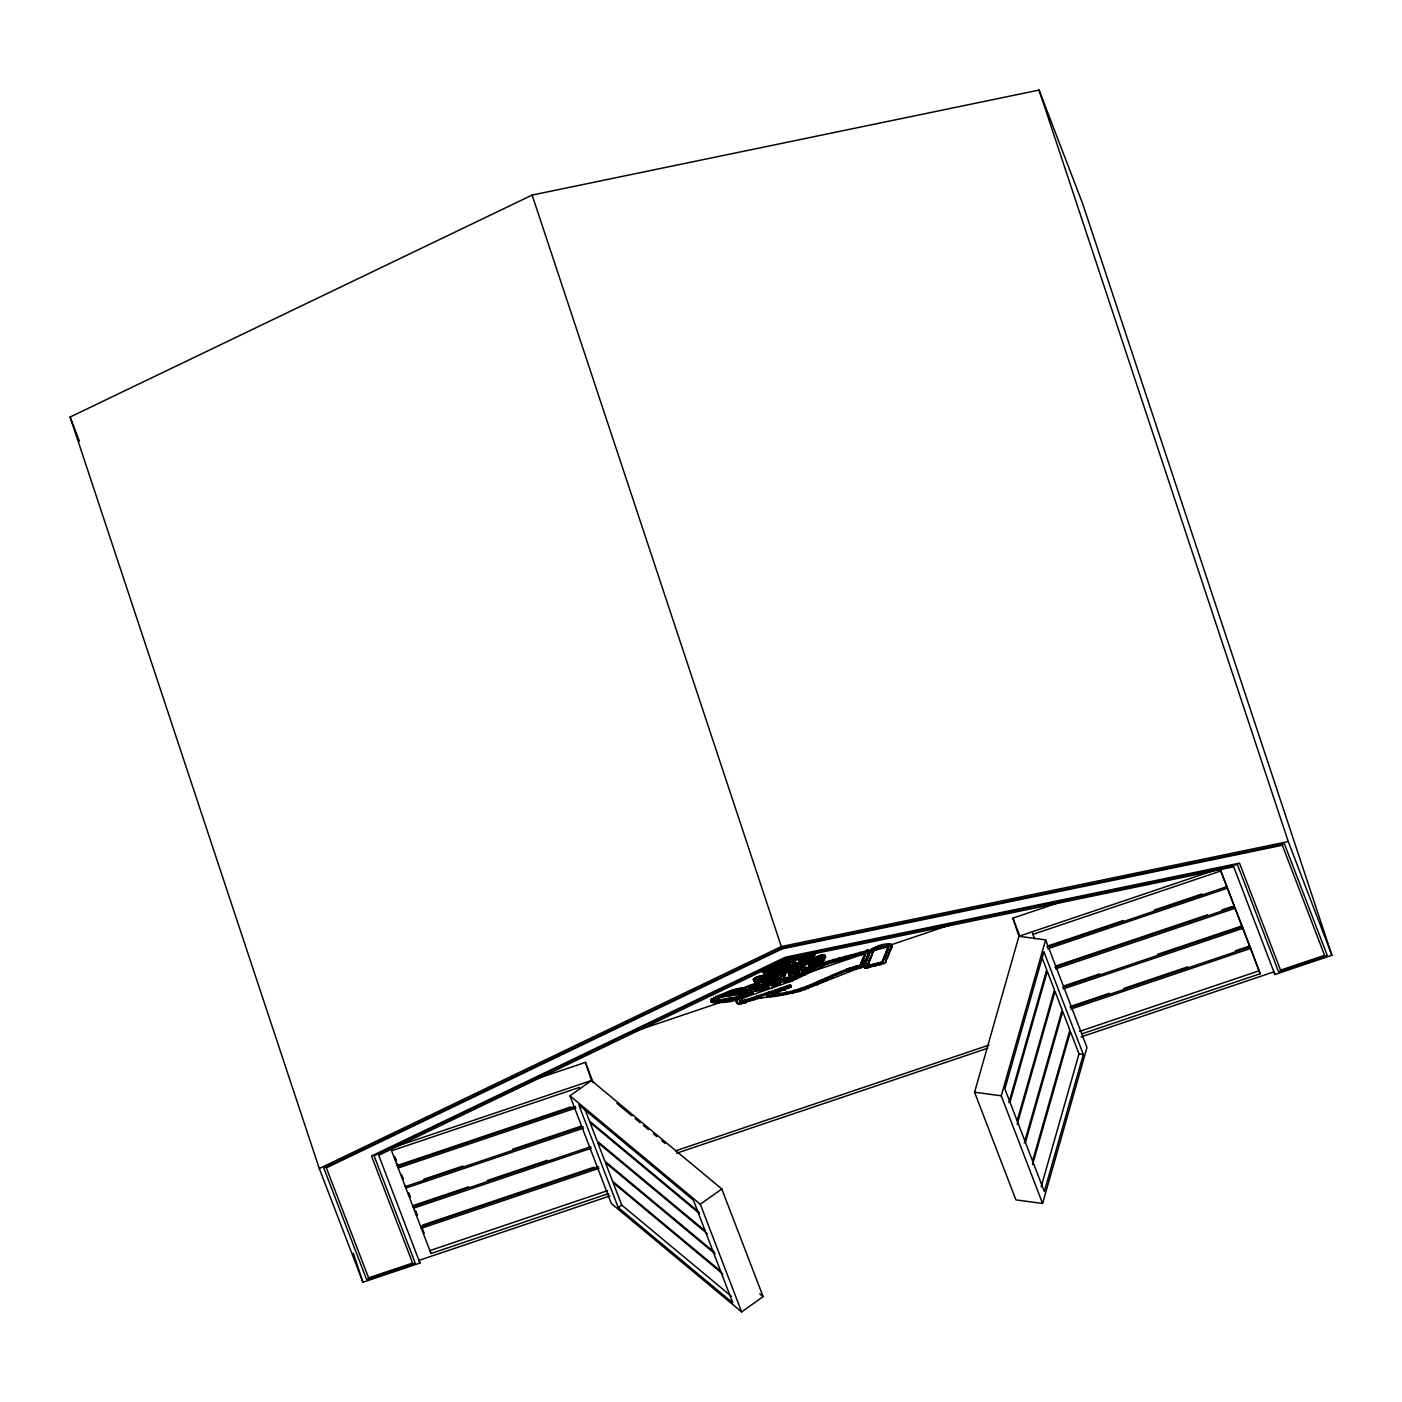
<?xml version="1.0" encoding="UTF-8"?>
<svg xmlns="http://www.w3.org/2000/svg" width="1402" height="1402" viewBox="0 0 1402 1402"><rect width="100%" height="100%" fill="white"/><g stroke="black" fill="none" stroke-linecap="round" stroke-linejoin="round"><path stroke-width="1.5" d="M822.15 956.9C819.048 959.669 807.412 960.966 808.709 965.382C811.933 960.878 820.748 961.684 822.676 957.601C815.736 959.546 808.218 962.298 802.663 967.1C803.136 972.497 816.42 967.135 812.512 961.965M863.947 966.258L864.806 963.893M882.331 963.156L881.963 962.052C882.366 963.945 891.251 947.226 887.221 947.016L886.87 945.929L888.43 945.807L881.963 962.052L867.593 965.487L867.75 963.945L868.118 965.032M789.449 976.213C786.96 972.164 798.211 967.573 789.501 970.114C778.092 978.964 787.994 981.645 796.126 976.616L795.688 974.916C791.534 970.99 790.781 978.596 790.185 973.286C790.991 981.575 785.698 968.642 792.603 968.642M812.932 953.237L812.441 954.937L810.181 955.445L809.69 954.008C805.747 954.534 784.437 964.366 797.685 964.734C816.718 951.362 786.224 968.852 805.186 957.251L804.713 955.813L798.562 959.949M808.078 964.19C810.409 963.156 809.445 968.274 808.235 963.945M815.789 952.641C814.054 962.263 787.977 974.372 789.694 958.845L789.238 957.952L790.167 961.089L786.207 962.666L780.371 963.63L778.198 962.385M795.197 973.479L795.635 975.179L790.115 977.194L785.33 977.65L783.683 976.475M790.167 961.211L789.466 963.384L792.2 966.013M801.734 964.033L799.122 967.398L801.944 970.377C810.829 971.393 824.113 965.277 825.007 956.322C819.364 957.303 794.899 964.068 801.944 970.377M799.666 973.636L794.741 969.939L790.763 973.479C795.723 972.567 804.38 978.701 796.564 969.343L797.037 970.797M864.929 955.849L864.456 954.412L860.092 965.33L858.059 965.873L858.532 967.327L860.513 966.924L866.015 953.202L826.987 964.173L792.218 980.892L744.252 997.628L739.573 1001.466L740.677 1002.693L743.498 1002.272L786.715 987.656C784.384 985.028 793.812 984.362 789.589 986.5M781.405 978.281C785.05 983.608 804.065 977.93 801.366 970.85C794.093 964.033 783.315 970.675 781.177 978.018M764.651 970.499C769.418 975.091 788.082 974.372 786.014 964.839M805.046 960.125C803.872 952.799 806.325 963.857 800.542 964.173L800.069 962.736L801.173 962.403L802.207 965.487M810.303 968.554C815.964 965.557 814.124 959.704 821.782 960.037C819.434 963.156 812.862 970.342 809.813 967.1L812.214 965.435L812.722 967.731M753.943 978.473L753.382 979.683L756.449 982.767C761.304 987.429 789.361 979.98 778.531 974.197C770.469 974.828 762.232 976.335 754.819 979.647C753.575 976.055 766.316 974.898 770.346 973.654L770.837 975.091M765.51 977.247L765.036 975.792L762.355 976.563L765.089 978.281L773.974 975.319L775.394 975.109L775.867 976.563C786.136 974.495 754.837 976.283 765.562 979.735L775.867 976.563M763.88 969.553C758.587 976.23 780.896 975.582 784.612 971.428C802.067 957.321 766.473 970.307 764.546 967.643M792.27 962.473L797.931 963.192L803.031 958.302M801.926 966.591L807.692 967.555L812.792 962.666M857.603 968.712L863.597 966.311L869.24 952.238L868.767 950.188L825.743 961.807L802.417 974.846L787.381 981.54L752.576 985.851L716.457 997.453L712.058 999.871L711.2 1002.115C717.211 1003.061 734.858 1002.623 737.172 998.732L735.945 1000.625L736.698 1003.166L739.292 1004.27L759.919 997.979L776.55 996.226L799.683 991.424L857.043 968.817L855.974 966.258C827.583 974.408 802.768 993.037 772.274 994.123L772.765 995.56C803.486 994.596 828.319 975.442 856.99 967.608M775.692 963.928C782.386 966.381 792.884 963.086 796.494 956.9M760.743 977.755C760.462 983.521 777.847 978.824 766.806 979.77C787.994 972.164 774.885 984.327 764.44 982.662C751.262 981.4 757.834 977.194 765.965 979.139M1220.231 868.364L1018.939 936.291L1045.629 939.866L1086.971 1047.539L1042.597 1203.477L1015.907 1199.902L974.565 1092.228L1018.939 936.291L1012.91 918.117L1064.801 900.61M1042.597 1203.477L1001.256 1095.803L1045.629 939.866M1008.879 1102.726L1046.716 969.781L1041.704 956.76M1010.036 1102.147L1047.276 971.271L1054.427 989.882L1017.186 1120.759M1017.169 1124.316L1054.987 991.372L1062.138 1009.983L1024.301 1142.928M1025.475 1142.332L1062.716 1011.455L1069.849 1030.067L1032.608 1160.944M1032.591 1164.519L1070.427 1031.557L1078.997 1053.901L1041.16 1186.846M1083.325 1054.479L1044.315 1191.577L1004.883 1088.863L1043.894 951.748L1083.325 1054.479L1078.997 1053.901M865.753 963.56L864.315 967.362L866.191 968.151L885.188 962.964L892.075 945.737L875.339 948.558L875.707 949.662L887.221 947.016M792.148 959.914C795.723 954.236 790.553 961.737 791.289 958.004M863.264 966.854L863.387 964.05L864.666 967.888M824.726 956.707C823.763 951.222 812.406 959.687 808.972 960.107M780.844 975.774L780.388 973.181L777.269 972.76L777.742 974.215M788.976 968.186L789.098 964.12L784.472 963.262M752.892 991.617C750.736 994.772 736.839 1001.519 732.194 998.031C727.34 997.173 716.036 1002.991 714.144 998.382M722.118 995.42L722.591 996.857C704.084 1002.132 724.186 1002.342 732.668 999.468M891.462 948.067C893.845 939.112 871.448 946.683 869.485 952.046L865.788 963.472L867.68 956.567L868.048 957.671M868.907 963.086L869.59 959.301L867.663 966.451L874.533 965.137L874.165 964.05M870.292 959.529L870.94 955.831L869.959 960.405M869.853 953.15L871.571 950.206L876.005 948.348L875.637 947.244M873.113 952.396L873.411 949.662L871.308 956.918M885.678 962.42L886.274 959.091M890.953 949.364L890.585 948.26L889.902 951.976M766.543 994.894L767.017 996.349L791.359 986.903L786.872 987.604M869.485 954.043L869.135 952.957L868.399 956.777M872.394 954.219L872.026 953.115L871.658 956.024M770.329 978.368L767.648 978.316M786.978 967.59L774.868 970.219C782.456 971.516 775.744 967.38 778.741 970.359M802.417 974.846L801.471 970.044M781.51 975.073L785.716 969.623L786.189 971.078M736.698 1003.166L737.662 1000.187C739.082 996.734 731.02 996.752 732.895 999.451M792.007 973.321C791.797 967.923 799.385 977.439 799.07 971.551M804.748 962.508L804.695 958.285L812.021 955.673L806.045 961.667L800.542 964.173M860.916 963.209L861.301 964.821M712.321 1002.745L710.604 999.731C717.842 996.927 731.564 988.024 738.416 990.127M753.838 978.561L753.961 981.312L756.449 982.767M757.185 980.699L756.712 979.244L767.945 981.225L774.044 979.385L778.04 976.405L778.531 977.86M765.229 971.13L764.756 969.693L775.989 971.674L782.088 969.833L786.101 966.854L786.575 968.291M802.505 961.912L810.724 955.393L811.215 956.847M809.813 967.1L815.316 964.594L820.485 959.774L820.959 961.211M821.484 963.104L820.994 961.667L822.904 959.616L823.377 961.053M790.658 962.666L803.469 955.463M737.925 988.673L744.094 987.832L754.031 984.029L758.938 983.503L759.411 984.94M875.707 949.662L873.761 950.766L884.119 947.191M787.784 969.343L787.363 967.836M807.727 960.23L808.796 959.424L809.445 961.562M790.325 974.46L790.675 975.985M813.265 964.12L809.918 965.47M394.312 1147.064L591.451 1080.539L721.785 1188.966L763.126 1296.64L741.64 1311.921L611.307 1203.494L569.966 1095.821L591.451 1080.539L585.423 1062.366L537.702 1078.471M618.229 1207.56L732.825 1302.896L693.394 1200.182L578.798 1104.846L618.229 1207.56L621.717 1205.072L731.336 1296.272M569.966 1095.821L700.317 1204.248L721.785 1188.966M764.721 970.324C769.365 966.854 772.064 973.391 777.987 970.727M803.749 964.155L804.818 965.207M784.139 969.991L785.856 968.975M777.795 978.543L776.077 979.542L776.568 980.997M736.663 997.505L747.967 993.37L748.44 994.807M799.929 974.39L812.196 967.941L812.669 969.378M877.547 964.506L884.154 962.368L884.522 963.454M807.131 970.71L807.692 972.112M797.493 975.442L795.46 976.405M771.486 969.658L771.012 968.221L773.133 968.729L782.018 965.768L786.434 965.224L786.978 966.784L773.606 970.166C765.65 967.555 783.841 964.716 786.925 966.661M816.823 983.556L817.769 983.1L818.242 984.537M715.248 997.611L717.158 996.752M789.869 968.099L793.304 968.274M730.828 991.915L732.422 991.267M740.484 991.056L729.986 994.228L760.182 990.618L769.015 987.674L768.541 986.219L765.878 987.148M790.045 974.618L790.307 976.142L788.923 974.723M609.958 1195.924L419.04 1260.345L419.934 1263.027L362.943 1282.252L319.288 1168.532L70.1 417.042L532.129 195.071L1039.057 90.078L1082.712 203.798L1331.9 955.288L1274.909 974.513L1233.462 866.191M319.288 1168.532L781.317 946.56L1288.245 841.568L1331.9 955.288M378.593 1155.336L786.277 959.494L1233.567 866.839M800.174 968.817C797.58 966.977 788.748 964.734 788.888 969.097M779.985 964.927L778.899 962.017L789.677 959.651M816.192 967.17L820.941 964.927L821.414 966.364M795.249 976.581L797.598 975.494M781.177 971.323L783.192 970.464L783.665 971.901M790.781 978.614L792.656 977.772M805.186 957.251L810.181 955.445M814.124 958.898L812.389 959.669L812.862 961.106M777.795 969.185L778.145 970.675M834.821 975.214L838.711 973.531M804.853 955.971L810.146 953.921M788.38 961.316L790.553 960.388L791.149 962.158M756.379 986.587L748.65 988.34L780.528 983.591L756.572 986.57M820.152 965.645L839.588 959.038L869.258 951.625M805.379 954.674L807.289 953.921M751.647 987.972C752.313 985.22 748.037 985.659 749.737 987.867M739.993 1002.237L739.52 1000.8L743.007 1000.818L786.242 986.202M799.245 959.844L799.403 961.369M750.491 992.458L752.278 991.827L752.751 993.264M788.783 979.437L773.115 981.733M743.708 1001.764L745.145 1001.256L745.619 1002.693M822.203 959.318L821.081 956.304L819.416 956.847L819.907 958.302M764.984 989.041L764.493 987.604L731.248 992.616L731.721 994.053M849.069 969.536L850.366 969.097L850.839 970.534M757.273 977.965L758.885 977.457L759.358 978.894M733.807 990.793L735.717 990.215L736.313 991.635M633.021 1031.907L726.394 1000.397M730.547 998.995L745.075 994.106M755.45 990.601L759.604 989.199M803.171 974.495L865.437 953.483M950.521 924.777L888.255 945.789L888.815 947.121M747.231 1000.555L748.878 999.994L749.369 1001.431M579.499 1087.374L391.561 1150.779L430.992 1253.511L608.608 1193.575M1032.801 934.415L1220.739 870.992L1260.17 973.724L1082.554 1033.642M570.947 1106.897L397.467 1165.43L396.906 1163.94L398.291 1167.936L575.907 1108.001M1046.961 946.28L1123.388 920.483M1154.354 910.038L1201.864 894.003M397.73 1166.446L575.328 1106.511M1047.224 947.279L1226.89 886.66L1220.459 869.906M1047.802 948.768L1227.469 888.132L1234.619 906.743L1054.935 967.38M423.772 1179.257L463.01 1166.026M512.571 1149.289L580.726 1126.297M1056.74 965.68L1207.508 914.805M1221.966 909.916L1232.288 906.446M405.441 1186.548L583.057 1126.612M583.618 1128.102L406.019 1188.02L405.178 1185.531M1055.513 968.87L1235.18 908.233L1242.33 926.845L1062.646 987.481M468.654 1186.811L412.907 1205.632L413.73 1208.121L591.329 1148.203M487.248 1180.537L547.148 1160.33M1064.468 985.764L1099.571 973.917M1157.404 954.412L1242.067 925.846L1250.041 946.946L1070.374 1007.565M413.152 1206.631L590.768 1146.713M1063.224 988.971L1242.891 928.334M422.685 1225.033L594.097 1167.183M1070.112 1006.566L1109.35 993.317M1123.808 988.445L1187.827 966.837M1235.32 950.819L1249.778 945.929L1260.17 973.724M420.88 1226.732L598.479 1166.797M599.057 1168.287L421.441 1228.222L420.618 1225.734M1070.935 1009.054L1250.619 948.435M675.641 1150.814L988.988 1045.086M676.57 1153.233L987.849 1048.188M607.627 1190.631L430.011 1250.549L430.992 1253.511M1079.505 1031.399L1259.189 970.762M1081.03 1036.954L1274.015 971.831L1274.909 974.513M785.208 963.98L784.734 962.543L787.223 961.754L787.696 963.192M833.121 960.51L826.514 962.736L826.987 964.173M791.972 977.685L793.182 977.282L793.918 978.859M785.909 962.193L786.575 964.646M786.382 963.63L785.716 961.211L786.207 962.666M777.935 972.357L780.108 971.709L780.879 974.635M769.277 983.608L768.804 982.171L772.064 981.26M720.33 997.33L719.121 996.086L718.893 997.733M801.856 989.251L804.695 988.41L805.169 989.847M782.964 959.406L784.156 960.65L783.946 959.126M810.531 967.941L809.427 968.239L809.918 969.693M738.819 997.243L739.432 998.662M852.013 955.603L855.132 954.832L855.623 956.269M780.546 963.752L771.854 965.487L772.327 966.942M873.972 966.504L873.604 965.4L880.298 963.805L879.948 962.701M864.298 966.784L869.678 966.293L870.046 967.398M722.766 996.822L729.005 995.876L728.532 994.439M856.517 966.153C860.039 969.886 854.081 962.42 856.745 968.87M779.652 994.158L776.077 994.789L776.55 996.226M743.761 989.129L745.443 990.408L769.015 987.674M745.443 990.408L741.395 990.951M789.852 976.248L789.361 974.793M770.031 985.659L769.558 984.204L775.376 983.503L775.867 984.94M772.765 995.56L767.017 996.349M749.124 986.798L753.33 986.254L753.803 987.709M753.365 993.054L730.582 995.7L730.109 994.263M729.145 994.368L730.267 995.735L729.794 994.298M736.541 998.802L735.647 998.907L736.418 1002.062M772.993 983.783L773.746 985.185M729.32 995.841L728.83 994.404M773.413 983.731L774.184 985.15M775.692 968.764L778.408 968.729M783.753 960.721L783.175 959.266M785.365 958.547L788.853 958.845L790.167 960.282M769.908 978.123L770.697 979.928M736.418 991.617L735.647 989.058M824.534 956.234L824.061 954.78L825.375 957.689M974.565 1092.228L1001.256 1095.803M783.49 960.668L782.947 959.196M768.787 968.204L770.574 970.622M790.483 958.197L791.762 959.441M616.88 1103.374L631.829 1115.817M635.159 1118.586L640.136 1122.722M643.448 1125.491L648.443 1129.626M653.42 1133.78L656.749 1136.549M661.726 1140.685L665.039 1143.454M699.037 1212.152L589.418 1120.969L584.424 1107.948M699.616 1213.641L589.997 1122.459L597.147 1141.07L705.101 1230.868M707.327 1233.742L597.708 1142.56L604.858 1161.154L714.477 1252.354M715.038 1253.844L605.419 1162.644L612.569 1181.255L720.523 1271.071M759.779 1293.871L763.126 1296.64M722.766 1273.945L613.147 1182.745L621.717 1205.072M815.035 966.556L813.826 961.211L814.79 964.506M801.821 970.57L802.452 972.795M1032.538 933.311L1034.676 938.902M1012.91 918.117L1019.902 936.326M700.317 1204.248L741.64 1311.921M585.423 1062.366L593.204 1082.607M394.821 1156.773L396.363 1160.803M401.778 1174.911L403.32 1178.942M408.736 1193.032L410.278 1197.063M415.693 1211.153L417.235 1215.183M422.65 1229.291L424.193 1233.322M395.276 1159.033L395.837 1160.523L395.014 1158.034M397.169 1163.625L398.589 1167.34M408.455 1193.014L409.875 1196.747M415.448 1211.258L416.885 1214.973M378.487 1154.687L419.934 1263.027M70.1 417.042L79.458 441.402M861.599 964.261L861.126 962.806L861.494 964.471M792.165 978.193L791.692 976.756L792.463 979.139M1039.057 90.078L1288.245 841.568M891.707 944.633L892.145 946.192M891.374 944.335L891.97 946.788M890.796 944.159L891.164 945.263M891.357 946.332L891.725 947.437M889.972 944.142L890.34 945.246M890.848 947.612L891.199 948.716M888.886 944.265L889.254 945.369M890.323 948.909L890.691 950.013M890.06 949.557L890.428 950.661M887.554 944.527L888.693 947.577M887.746 945.754L888.447 948.19M887.834 947.717L888.202 948.821M887.571 948.365L887.939 949.469M889.254 953.623L888.886 952.519L888.588 955.253M885.836 944.913L886.204 946.017M887.326 949.014L887.676 950.118M887.063 949.662L887.413 950.766M886.8 950.311L887.168 951.415M884.136 945.316L884.487 946.403M886.274 951.625L886.642 952.712M887.939 956.9L887.571 955.796L887.291 958.547M883.575 946.665L883.943 947.77M885.626 953.255L885.976 954.359M882.419 945.702L882.787 946.806M884.96 954.902L885.328 956.006M881.876 947.069L882.244 948.155M880.719 946.087L881.069 947.191M884.312 956.55L884.68 957.654M885.626 960.738L885.994 961.825M880.158 947.454L880.526 948.558M883.663 958.197L884.031 959.301M879.001 946.473L879.369 947.577M883.015 959.844L883.383 960.931M883.313 962.823L883.681 963.928M882.384 961.439L882.752 962.526M877.302 946.876L877.652 947.962M882.156 961.825L882.524 962.929M876.758 948.225L877.126 949.329M881.613 962.245L881.963 963.349M881.122 962.403L881.49 963.507M881.087 963.647L881.455 964.751M874.217 947.647L874.883 949.89M879.51 964.033L879.878 965.137M874.129 948.926L874.357 950.1M873.008 948.085L873.376 949.189M878.055 963.139L878.406 964.243M873.113 950.398L873.481 951.485M872.009 948.576L872.377 949.68M871.203 949.101L871.571 950.206M872.394 952.203L872.763 953.307M876.11 963.595L876.478 964.699M870.589 949.697L870.957 950.784M875.567 964.962L875.935 966.048M871.658 954.026L872.026 955.112M870.169 950.311L870.537 951.415M869.853 951.134L870.204 952.238M868.854 950.503L869.24 952.238M868.276 949.995L868.749 951.432M870.607 956.69L870.975 957.794M868.767 953.851L869.135 954.955M870.256 957.566L870.624 958.67M867.417 950.03L867.891 951.485M872.202 964.488L872.57 965.575M868.399 954.762L868.767 955.866M866.506 950.241L866.979 951.695M867.68 953.483L868.153 954.92M869.258 960.16L869.626 961.264M865.735 950.486L866.208 951.923M870.256 964.927L870.624 966.031M868.925 961.036L869.293 962.14M867.33 957.443L867.698 958.547M868.679 961.684L869.03 962.788M866.594 956.182L867.067 957.636M866.997 958.32L867.365 959.424M868.381 962.385L868.749 963.472M866.664 959.178L867.032 960.282M867.908 963.542L868.276 964.646M868.364 965.347L868.732 966.451M866.331 960.055L866.681 961.159M865.525 958.88L865.998 960.317M867.558 964.418L867.785 965.698M865.998 960.931L866.348 962.017M867.365 964.716L868.031 966.591M867.26 965.154L867.663 966.451M867.715 966.732L868.083 967.836M865.577 961.404L865.104 959.967L865.174 964.997M865.647 961.79L866.015 962.894M863.404 957.058L863.877 958.495M864.683 961.001L865.647 963.822M866.541 966.977L866.909 968.081M864.964 963.507L865.332 964.611M865.84 967.047L866.191 968.151M864.105 962.385L864.596 963.822M864.648 964.296L865.016 965.382M860.425 952.151L860.916 953.605M864.491 964.681L864.859 965.785M865.209 967.029L865.577 968.134M862.37 959.669L862.843 961.106M863.807 963.297L864.28 964.734M864.333 965.067L864.596 966.293M860.18 953.395L860.653 954.85M863.667 963.647L864.14 965.084M864.123 965.4L864.421 966.679M864.683 966.942L865.052 968.046M861.95 960.703L862.44 962.158M863.124 964.874L863.597 966.311M861.547 961.754L862.02 963.192M860.81 963.384L861.178 965.259M860.67 963.998L861.091 965.627M860.53 964.366L860.775 966.031M861.091 966.399L861.564 967.836M860.18 964.804L860.653 966.486M860.127 965.172L860.513 966.924M859.759 965.557L860.25 966.994M855.5 953.553L855.974 955.007M859.426 965.627L860.372 968.169M859.093 965.698L859.566 967.135M858.585 965.785L859.075 967.222M857.2 966.031L857.691 967.468M856.937 966.083L857.428 967.52M856.254 966.206L856.727 967.643M855.781 967.503L856.254 968.957M855.658 967.538L856.131 968.975M850.944 954.692L851.435 956.146M855.273 967.608L855.903 969.01M854.274 966.679L854.747 968.116M853.871 967.958L854.361 969.413M852.153 967.31L852.644 968.764M850.103 967.993L850.576 969.448M845.161 956.059L845.634 957.496M849.594 969.36L850.068 970.797M849.209 968.309L849.682 969.746M848.701 968.484L849.559 970.973M848.21 968.642L848.683 970.096M847.807 968.782L848.28 970.219M847.456 968.905L847.93 970.342M847.088 969.01L847.562 970.464M846.913 969.08L847.386 970.517M847.527 971.639L846.493 969.22L846.79 970.71M839.115 957.601L839.588 959.038M840.604 971.498L841.077 972.935M832.876 959.406L833.594 961.947M832.508 974.933L833.349 977.492M824.937 955.165L825.55 957.023M824.516 954.867L825.463 957.478M823.763 954.78L824.236 956.217M823.254 954.797L823.728 956.252M824.271 957.654L824.744 959.091M825.743 961.807L826.216 963.262M822.711 954.885L823.184 956.322M823.657 958.617L824.131 960.072M822.133 955.007L822.606 956.444M822.203 956.164L822.746 957.899M821.537 955.148L822.623 958.337M821.677 956.146L822.553 958.547M820.924 955.323L821.905 957.654M820.328 955.516L821.397 959.459M822.01 960.633L822.501 962.07M820.1 956.62L820.573 958.057M819.469 955.813L819.942 957.251M820.24 958.179L820.713 959.616M818.488 956.129L818.961 957.584M819.451 958.372L819.925 959.809M819.697 960.703L820.17 962.14M818.856 959.161L819.329 960.598M825.655 979.332L826.128 980.769M818.575 958.617L819.048 960.072M819.837 962.718L820.328 964.155M825.024 978.333L825.498 979.77M818.786 961.649L819.276 963.086M817.629 958.915L818.102 960.37M816.56 956.847L817.033 958.285M817.261 959.669L817.734 961.124M818.558 963.787L819.031 965.224M816.665 959.266L817.138 960.703M817.752 962.613L818.242 964.05M815.894 958.179L816.367 959.616M813.896 954.254L814.369 955.691M815.613 959.687L816.087 961.124M814.65 957.601L815.123 959.038M816.595 963.595L817.068 965.032M815.421 960.423L815.894 961.86M822.255 980.927L822.746 982.364M813.633 956.69L813.142 955.253L812.739 957.706M814.474 960.177L814.948 961.614M821.081 980.173L821.554 981.61M814.124 961.474L814.913 964.085M815.316 964.594L815.789 966.031M812.757 958.39L813.23 959.827M813.265 960.756L813.738 962.21M819.995 982.013L820.468 983.45M810.479 953.798L810.952 955.253M815.018 967.801L815.508 969.238M811.25 957.286L811.723 958.74M813.633 964.103L814.509 966.872M818.768 981.295L819.241 982.732M812.003 961.439L812.494 962.876M812.722 963.314L813.949 967.17M809.953 956.322L810.426 957.776M810.864 959.231L811.337 960.668M814.071 968.326L814.562 969.763M809.094 954.78L809.567 956.234M812.231 964.155L812.704 965.61M812.88 966.013L813.353 967.45M808.814 954.254L809.287 955.691M810.093 958.337L810.566 959.792M810.636 960.475L811.11 961.912M813.195 967.362L813.686 968.817M811.25 962.736L811.723 964.173M813.125 968.87L813.598 970.307M809.042 957.268L809.515 958.723M810.724 962.21L811.197 963.647M807.867 954.552L808.358 955.989M811.145 965.242L812.091 967.976M807.499 955.305L807.99 956.742M811.145 966.241L812.003 969.062M816.49 982.399L817.313 984.993M810.934 966.767L811.408 968.221M806.904 954.902L807.394 956.339M808.008 958.232L808.481 959.687M809.41 963.086L809.883 964.523M811.215 968.484L811.688 969.939M806.132 953.816L806.606 955.253M809.304 964.085L809.637 965.61M810.198 967.012L811.004 969.378M815.368 982.942L815.859 984.379M805.852 955.305L806.325 956.76M808.849 964.261L809.48 965.663M806.851 959.213L807.324 960.668M808.533 964.313L809.164 965.733M809.34 966.574L809.813 968.011M814.895 983.17L815.368 984.625M809.953 969.203L810.952 971.796M814.404 983.415L814.895 984.852M807.131 962.228L807.605 963.665M804.362 957.11L805.169 959.722M805.554 960.212L806.045 961.667M808.674 969.904L809.147 971.358M807.692 967.555L808.165 969.01M803.504 956.392L803.994 957.829M804.31 959.178L805.274 962.175M805.379 963.156L805.852 964.611M806.956 967.66L807.447 969.097M802.627 955.305L803.101 956.742M807.885 971.674L808.358 973.128M805.011 963.367L805.484 964.804M802.75 957.601L803.521 959.739M806.185 967.731L806.658 969.168M807.219 970.657L807.85 973.356M802.259 957.058L802.733 958.512M802.96 958.933L804.187 962.806M806.203 968.887L806.676 970.324M806.833 970.867L807.64 973.461M811.565 984.712L812.038 986.167M805.431 967.766L805.922 969.203M806.465 971.043L806.939 972.48M802.47 959.792L802.943 961.229M803.118 961.649L803.591 963.086M805.169 968.992L805.659 970.447M806.08 971.218L806.395 972.743M801.488 958.355L801.979 959.809M802.47 961.071L802.978 963.367M804.73 967.766L805.204 969.203M805.87 971.323L806.343 972.76M800.963 957.829L801.453 959.283M804.24 967.731L804.713 969.168M801.401 960.861L802.33 963.612M802.803 964.927L803.293 966.381M803.749 967.678L804.66 970.517M805.046 971.709L805.764 974.443M799.21 955.743L799.701 957.18M801.401 961.86L802.242 964.699M802.452 965.295L802.925 966.732M803.241 967.573L803.714 969.01M802.803 967.433L803.293 968.887M799.648 958.705L800.139 960.16M802.014 965.978L802.943 968.712M803.223 969.08L803.697 970.517M804.205 972.147L805.204 974.758M799.806 959.581L800.156 961.089M801.926 966.293L802.68 968.519M800.437 962.631L801.488 966.013M804.152 973.619L804.625 975.073M802.242 969.027L802.803 970.482M803.416 972.585L803.889 974.039M799.578 962.193L800.051 963.647M798.474 959.581L799.122 961.404M800.419 965.084L800.892 966.521M802.89 972.883L803.364 974.32M807.622 987.429L808.113 988.866M797.808 958.109L797.335 956.672L795.442 957.654L795.915 959.091M798.351 959.722L798.877 961.351M799.683 963.875L800.156 965.312M797.37 957.846L797.861 959.301M799.929 965.592L800.402 967.029M800.787 968.8L802.89 974.583M806.781 986.535L807.254 987.972M801.699 972.147L802.172 973.584M799.543 966.066L800.034 967.52M800.227 968.607L800.647 970.254M795.915 956.217L796.406 957.654M799.28 966.539L799.771 967.976M799.788 968.361L800.262 969.798M795.74 956.62L796.213 958.057M797.931 963.192L798.404 964.629M799.14 966.977L799.929 969.518M801.015 973.006L801.506 974.443M795.442 957.04L795.915 958.477M799.333 968.291L799.806 969.746M801.436 974.968L801.909 976.423M797.212 963.297L797.685 964.734M800.542 973.444L801.015 974.898M798.351 967.836L798.842 969.273M795.249 959.003L795.74 960.44M796.424 963.367L796.914 964.804M799.964 973.917L800.419 975.827M794.583 959.389L795.074 960.843M797.265 967.433L797.738 968.887M798.632 970.92L799.578 973.899M795.688 963.402L796.161 964.839M798.053 970.342L798.544 971.779M798.947 972.743L799.42 974.197M793.234 956.392L793.62 958.372M798.737 973.041L799.21 974.478M792.989 957.216L793.462 958.653M794.005 959.792L794.478 961.229M794.969 963.384L795.898 966.066M797.37 969.816L797.843 971.253M798.439 973.356L798.912 974.793M792.761 957.513L793.252 958.95M796.038 967.1L796.511 968.554M798.088 973.671L798.562 975.109M799.017 976.125L799.49 977.562M794.478 963.367L794.952 964.804M792.481 957.811L792.954 959.266M797.633 974.022L798.106 975.459M792.13 958.127L792.603 959.581M793.059 960.563L793.532 962M794.005 963.297L794.899 966.136M795.635 968.94L796.126 970.377M796.949 973.006L797.843 975.634M792.708 960.931L793.182 962.368M793.479 963.209L793.97 964.646M794.689 966.837L795.162 968.274M796.511 972.602L797.002 974.039M793.059 963.069L793.532 964.506M792.708 962.911L793.182 964.348M793.462 964.716L793.953 966.153M793.935 966.749L794.426 968.186M795.968 972.287L796.459 973.724M801.173 988.27L801.646 989.724M792.165 961.93L792.919 964.155M793.62 966.679L794.11 968.134M795.355 972.059L795.828 973.514M792.498 964.664L793.059 966.118M793.217 966.644L793.69 968.099M795.653 974.372L796.143 975.827M796.616 977.229L797.09 978.684M792.761 966.626L793.234 968.063M794.689 971.919L796.126 976.616M793.269 969.045L793.742 970.482M792.288 966.626L792.761 968.063M794.005 971.831L794.496 973.286M791.043 964.418L791.517 965.873M791.762 966.661L792.253 968.099M794.934 975.512L795.425 976.966M795.565 977.72L796.038 979.157M792.183 968.063L792.656 969.518M793.287 971.814L793.76 973.251M799.21 989.987L799.683 991.424M788.976 959.984L790.272 963.139M790.483 964.226L790.956 965.68M791.219 966.714L792.533 970.412M789.536 962.175L790.009 963.612M790.027 963.998L790.5 965.435M791.429 967.976L791.92 969.413M792.551 971.814L793.024 973.251M794.128 975.862L794.601 977.317M789.396 962.613L790.167 965.154M790.658 966.837L791.972 970.762M788.152 960.335L788.643 961.772M790.798 967.941L791.289 969.378M792.042 971.849L792.533 973.286M789.098 964.12L789.852 966.276M791.043 969.378L789.887 967.029L790.728 969.413M791.429 970.394L791.902 971.831M793.252 976.213L793.742 977.65M788.818 963.84L789.817 966.714M790.903 969.746L791.376 971.183M788.45 963.63L788.923 965.067M789.168 965.715L790.342 969.553M791.201 971.919L791.692 973.356M787.293 960.668L787.766 962.122M787.977 963.454L788.467 964.891M788.888 966.206L789.361 967.66M790.342 970.184L790.816 971.621M792.358 976.528L793.146 979.209M788.94 967.398L789.414 968.835M787.433 963.314L787.906 964.769M789.834 970.64L790.325 972.077M786.382 961.001L786.872 962.438M532.129 195.071L781.317 946.56M786.802 963.244L787.276 964.681M788.713 968.922L789.186 970.377M789.379 971.148L789.852 972.585M788.818 970.692L788.345 969.255L787.924 971.533M790.956 976.966L791.447 978.403M791.744 979.455L792.218 980.892M788.976 971.691L789.449 973.128M784.226 959.003L785.085 960.037M784.997 961.439L785.47 962.876M788.66 972.269L789.151 973.707M790.115 977.194L790.588 978.631M785.313 963.209L786.172 966.153M786.347 966.469L786.82 967.923M788.485 972.865L788.958 974.32M794.215 990.075L794.689 991.512M783.543 959.248L784.156 960.65M785.33 964.611L785.821 966.066M786.715 968.764L787.188 970.202M788.45 973.496L789.081 975.582M784.156 961.649L784.629 963.104M789.308 977.387L789.782 978.824M784.209 963.279L784.945 964.699M784.945 965.417L785.418 966.854M785.768 967.257L786.242 968.712M786.242 969.168L786.732 970.622M786.329 970.429L784.787 966.153M787.135 972.375L786.645 970.92L786.417 973.198M783.35 961.842L783.823 963.297M788.52 977.527L789.011 978.964M789.256 980.454L789.729 981.908M793.094 991.512L793.567 992.949M784.98 967.993L785.47 969.448M788.467 978.614L789.256 980.874M790.781 985.291L791.271 987.131M782.561 962L783.052 963.437M785.015 969.501L785.506 970.938M787.784 977.632L788.274 979.087M790.5 985.203L791.008 987.394M783.438 965.557L783.911 966.994M784.559 968.344L785.032 969.781M790.08 985.203L790.553 986.64M782.929 964.576L783.42 966.013M784.752 970.552L785.243 971.989M781.825 962.105L782.298 963.542M783.998 968.729L784.489 970.184M787.1 977.702L787.889 980.243M789.238 985.343L789.729 986.78M781.142 962.175L781.615 963.612M783.403 969.115L783.893 970.552M785.278 974.881L784.787 973.444L784.822 975.722M786.452 977.737L786.925 979.174M782.018 965.768L782.772 967.818M783.911 971.446L784.384 972.9M786.417 978.947L787.381 981.54M780.493 962.193L780.967 963.647M785.856 977.72L786.347 979.157M786.417 980.173L786.89 981.61M781.019 964.804L781.492 966.241M782.772 969.483L783.245 970.92M785.33 977.65L785.803 979.104M786.172 980.138L786.662 981.593M788.047 985.641L788.52 987.078M779.898 962.175L781.019 965.189M785.47 979.017L786.364 981.61M788.169 987.183L788.643 988.638M782.088 969.833L782.561 971.271M783.175 972.357L783.648 973.794M784.857 977.562L785.33 978.999M779.354 962.122L779.845 963.56M780.686 966.031L781.159 967.468M782.211 970.903L782.684 972.357M784.472 977.422L784.945 978.859M783.736 975.967L784.629 978.684M784.594 979.052L785.067 980.489M786.978 985.957L787.451 987.411M781.387 970.149L781.86 971.604M782.526 973.268L782.999 974.705M780.038 966.802L780.528 968.239M778.636 963.507L779.933 967.766M781.965 974.162L782.439 975.617M783.788 979.017L784.699 981.803M778.408 964.085L778.881 965.54M780.651 970.464L781.124 971.901M777.83 963.472L778.303 964.927M783.052 978.929L783.543 980.366M779.88 970.745L780.353 972.182M780.774 973.409L782.001 976.511M778.32 966.644L778.793 968.081M781.124 975.284L781.597 976.721M782.421 978.771L782.912 980.226M777.094 963.384L777.567 964.839M781.895 978.578L782.386 980.016M786.487 991.74L786.96 993.177M776.463 963.244L776.936 964.681M779.091 970.99L779.565 972.445M779.933 973.006L780.406 974.46M784.489 988.603L785.383 989.9M778.653 970.429L777.304 966.977M779.389 972.883L779.862 974.32M780.896 977.282L781.65 979.472M784.647 988.55L785.12 989.987M778.057 969.062L778.408 970.57M779.021 972.059L779.494 973.496M776.235 964.506L776.726 965.943M778.303 971.218L779.232 974.232M776.34 967.31L776.813 968.764M777.216 969.343L777.689 970.78M783.56 988.918L784.033 990.355M785.015 993.229L785.488 994.666M776.428 967.906L776.901 969.36M777.514 971.411L778.531 974.197M779.319 977.404L779.792 978.841M779.267 977.457L779.74 978.894M778.303 976.037L778.776 977.474M779.88 980.874L780.353 982.311M775.446 967.66L775.937 969.097M776.743 971.568L777.234 973.006M774.062 964.962L774.535 966.416M774.885 967.906L775.376 969.343M775.989 971.674L776.463 973.111M777.707 976.826L778.18 978.263M780.003 983.538L780.493 984.975M781.37 987.849L781.86 989.286M776.883 974.968L777.356 976.405M774.342 968.151L774.815 969.588M777.286 977.247L777.76 978.684M774.009 968.291L774.482 969.746M775.253 971.744L775.727 973.198M776.936 977.562L777.427 978.999M773.08 966.241L773.553 967.678M773.466 968.572L773.939 970.009M774.535 971.796L775.008 973.233M776.515 977.895L777.444 980.489M773.133 968.729L773.606 970.166M773.851 971.796L774.325 973.233M775.954 978.298L776.428 979.735M773.518 971.779L773.992 973.216M776.69 981.26L777.164 982.697M776.498 981.277L777.023 982.714M777.111 983.1L777.584 984.537M779.459 990.303L779.933 991.74M771.941 968.572L772.414 970.009M774.237 975.932L774.728 977.387M775.359 978.666L775.832 980.121M776.673 983.223L777.146 984.66M773.974 975.319L774.447 976.773M774.71 979.034L775.621 981.47M776.322 983.31L776.796 984.765M772.011 971.656L772.502 973.111M776.025 983.38L776.953 986.202M770.364 967.362L771.012 969.238M775.709 983.45L776.2 984.887M769.628 966.083L770.101 967.52M770.767 969.36L771.24 970.797M772.642 975.582L773.115 977.036M774.044 979.385L774.517 980.839M774.64 981.908L774.167 980.471L773.606 982.329M775.043 983.538L775.516 984.993M770.627 971.516L771.118 972.953M773.326 979.718L773.816 981.155M774.57 982.802L775.166 985.028M777.935 993.247L778.425 994.701M769.575 968.957L770.066 970.412M771.994 976.353L772.467 977.807M774.325 983.626L774.798 985.08M768.752 967.362L769.698 970.166M771.012 974.635L771.486 976.072M768.699 967.678L769.435 969.921M770.364 973.006L770.855 974.443M771.398 975.88L771.871 977.334M772.59 980.016L773.08 981.47M773.957 983.678L774.447 985.115M776.463 991.302L776.936 992.756M769.365 971.323L769.856 972.76M767.385 966.732L767.858 968.169M771.836 980.296L772.309 981.751M772.835 983.801L773.466 985.22M770.259 976.195L770.75 977.65M772.695 983.818L773.168 985.256M773.291 985.851L773.781 987.306M766.929 967.888L767.42 969.343M768.226 971.078L768.699 972.515M772.064 983.135L772.537 984.59M769.05 974.968L769.523 976.405M771.047 980.559L771.906 983.398M766.421 968.063L766.894 969.501M769.26 976.528L770.364 980.121M770.977 981.61L771.45 983.047M771.783 983.924L772.274 985.378M767.192 970.797L767.665 972.234M768.191 974.057L768.664 975.494M769.751 978.736L770.224 980.191M769.453 978.841L770.084 980.243M770.259 980.787L770.732 982.224M771.924 986.342L772.397 987.779M766.263 970.464L766.736 971.919M769.172 978.894L769.786 980.313M765.159 967.433L765.632 968.87M768.278 976.879L768.857 978.911M769.47 980.962L770.364 983.363M765.457 970.114L765.93 971.551M767.402 977.212L768.121 979.77M768.699 981.12L769.172 982.557M769.575 983.468L770.066 984.905M772.204 992.739L772.677 994.193M765.054 972.094L765.527 973.549M766 974.53L766.491 975.967M766.841 977.457L768.016 980.489M767.945 981.225L768.419 982.679M766.298 977.702L766.771 979.139M764.02 971.761L764.493 973.198M765.965 977.86L766.438 979.297M767.192 981.312L767.683 982.749M765.422 978.123L766.438 980.576M766.491 981.347L766.964 982.784M763.599 972.813L762.32 970.938L762.811 972.375M763.81 975.056L764.283 976.493M765.089 978.281L765.562 979.735M767.56 986.132L768.051 987.586M765.807 981.347L766.281 982.784M761.689 970.482L762.478 972.129M764.651 979.139L765.124 980.576M765.474 981.33L765.948 982.784M767.209 986.693L767.7 988.13M768.944 992.038L769.418 993.492M770.101 995.7L770.574 997.137M761.531 970.307L762.022 971.744M763.88 978.123L764.37 979.577M763.003 976.3L763.477 977.737M763.582 979.052L764.055 980.489M762.39 976.458L763.442 979.227M763.967 981.225L764.44 982.662M762.355 976.563L762.951 978.789M765.054 984.782L765.527 986.219M761.584 975.634L762.057 977.089M762.706 978.911L763.196 980.366M767.91 994.193L768.384 995.63M762.04 978.736L762.513 980.173M761.531 978.526L762.005 979.963M762.583 981.067L763.056 982.504M761.163 978.298L761.654 979.735M760.655 977.247L761.391 979.472M763.284 986.5L762.811 985.063L758.342 985.624L758.815 987.061M761.321 980.874L761.794 982.311M762.355 984.379L762.846 985.816M763.494 987.919L763.967 989.374M759.341 976.283L759.814 977.72M762.863 988.13L763.354 989.584M760.164 980.629L760.655 982.083M758.202 976.633L758.692 978.088M762.232 988.34L762.706 989.794M758.359 977.615L758.832 979.052M759.13 980.348L759.621 981.803M757.693 976.791L758.184 978.228M760.567 985.343L761.041 986.78M761.601 988.55L762.075 990.005M757.763 977.807L758.237 979.244M760.059 984.66L760.55 986.097M757.098 976.984L757.588 978.421M758.219 980.033L758.692 981.47M761.093 988.725L761.566 990.18M760.83 988.813L761.304 990.268M756.502 977.194L756.975 978.649M757.413 979.665L757.886 981.102M758.149 981.961L758.622 983.398M760.567 988.901L761.058 990.355M760.322 988.988L760.795 990.443M759.902 989.129L760.55 990.513M755.906 977.422L756.94 980.524M759.709 989.164L760.182 990.618M756.992 981.663L757.483 983.1M757.851 984.923L758.324 986.36M759.463 989.199L759.937 990.653M755.345 977.667L755.818 979.104M759.165 989.251L759.639 990.688M761.251 996.804L761.724 998.242M754.819 977.93L755.292 979.367M754.346 978.193L754.819 979.647M755.065 980.927L755.538 982.381M755.993 983.766L756.484 985.22M760.34 996.91L760.813 998.347M753.645 978.736L754.136 980.173M754.276 980.489L754.749 981.943M759.604 996.804L760.094 998.242M753.452 978.999L754.434 981.698M756.414 987.534L756.887 988.971M753.347 979.244L754.118 981.47M754.031 984.029L754.521 985.466M754.504 986.114L754.977 987.551M754.101 986.167L754.591 987.604M755.135 989.724L755.608 991.161M757.29 997.155L757.763 998.592M756.554 996.226L757.027 997.663M752.103 984.414L752.576 985.851M752.296 986.395L752.769 987.832M751.822 985.659L752.313 987.096M751.297 985.781L751.77 987.236M750.123 984.958L750.596 986.395M750.438 986.027L750.929 987.464M750.035 986.149L750.508 987.586M749.649 986.289L750.526 988.112M751.069 990.198L752.155 993.475M753.908 998.294L754.381 999.731M751.086 992.248L751.56 993.685M748.212 985.624L748.703 987.061M748.913 993.019L749.387 994.474M746.477 986.412L746.951 987.849M745.671 986.85L746.162 988.287M747.038 990.688L747.511 992.143M746.074 988.831L746.635 990.268M745.128 987.201L745.619 988.655M745.531 988.883L746.004 990.338M747.038 993.703L747.511 995.14M748.738 998.855L749.229 1000.292M744.707 987.621L745.181 989.076M744.094 987.832L744.567 989.269M744.374 989.041L744.848 990.495M747.301 999.346L747.774 1000.783M743.358 987.937L744.252 990.583M742.657 988.024L743.13 989.462M742.306 988.059L742.797 989.497M742.114 988.077L742.587 989.514M743.025 991.179L743.498 992.616M744.111 994.684L744.602 996.139M741.921 988.095L742.394 989.549M745.619 999.906L746.109 1001.343M745.759 1001.046L746.232 1002.483M741.045 988.182L741.535 989.619M742.622 992.774L743.095 994.228M743.779 996.191L744.252 997.628M745.058 1000.099L745.899 1002.605M743.042 995.105L743.533 996.559M744.672 1000.239L745.321 1002.816M744.322 1000.362L744.795 1001.799M741.027 991.424L741.5 992.861M743.919 1000.502L744.848 1002.991M739.783 988.34L740.274 989.777M741.991 995.578L742.464 997.032M743.463 1000.678L744.182 1003.219M742.394 998.557L739.87 996.699M740.466 993.037L740.957 994.474M743.007 1000.818L743.498 1002.272M738.416 988.568L738.889 990.022M739.415 991.617L739.888 993.054M740.939 996.103L741.413 997.558M742.166 1001.063L742.639 1002.518M737.557 988.69L738.048 990.127M737.785 989.9L738.258 991.354M737.066 988.761L737.54 990.198M737.101 990.057L737.732 991.459M737.82 991.81L738.836 994.719M740.939 1001.326L741.43 1002.763M736.436 988.866L737.505 991.512M739.257 997.05L739.573 998.592M740.992 1002.535L741.483 1003.972M736.471 990.145L737.172 991.564M740.203 1001.256L740.677 1002.693M736.19 990.18L736.804 991.617M738.644 997.278L739.117 998.715M739.38 999.153L739.87 1000.607M738.328 997.313L738.801 998.75M736.208 992.003L736.681 993.44M735.454 990.285L735.945 991.722M737.767 997.365L738.241 998.802M734.438 989.391L735.77 993.562M737.224 997.435L737.697 998.872M738.819 1002.833L739.292 1004.27M734.385 990.583L735.209 993.632M733.316 989.777L734.63 993.703M736.12 997.576L737.101 1000.783M735.577 997.646L736.05 999.083M737.294 1002.57L737.785 1004.007M733.596 992.318L734.07 993.773M732.703 989.987L733.176 991.424M732.352 990.11L732.825 991.547M732.895 992.406L733.369 993.86M734.911 997.716L735.402 999.17M732.019 990.215L732.913 992.704M732.072 991.372L732.545 992.826M734.28 997.803L734.753 999.24M732.072 992.511L732.545 993.948M731.441 991.617L731.914 993.054M733.649 997.873L734.122 999.311M730.845 990.636L731.318 992.073M731.949 994.036L732.44 995.473M733.036 997.944L733.509 999.381M729.233 991.372L729.706 992.809M731.161 998.154L731.634 999.591M729.461 994.333L729.951 995.771M727.761 992.248L728.234 993.685M726.99 992.809L727.463 994.246M727.515 994.561L728.006 995.998M728.917 998.434L729.408 999.871M726.674 993.054L727.147 994.509M728.847 999.714L729.32 1001.168M726.411 993.335L726.884 994.772M725.798 993.51L726.271 994.964M724.887 993.668L725.36 995.105M726.587 998.732L727.06 1000.169M723.958 993.843L724.431 995.28M723.432 993.948L723.905 995.385M723.064 994.018L723.73 995.42M724.887 1000.239L725.36 1001.676M724.133 999.065L724.606 1000.502M722.012 994.228L722.486 995.665M721.347 995.56L721.82 997.015M720.155 994.631L721.066 997.155M721.522 999.433L721.995 1000.888M719.121 996.086L719.594 997.523M718.157 995.192L718.648 996.647M719.121 999.784L719.612 1001.221M718.21 999.906L718.683 1001.361M715.984 995.998L716.457 997.453M717.351 1000.012L717.824 1001.466M716.107 997.208L716.58 998.645M717.176 1001.326L717.649 1002.763M716.545 1000.082L717.018 1001.519M715.826 1000.099L716.299 1001.536M715.195 1000.047L715.668 1001.484M713.6 997.102L715.739 1002.973M713.846 998.767L714.319 1000.204M713.706 999.135L714.529 1001.151M713.53 1001.571L714.004 1003.026M711.585 998.417L712.058 999.871M710.604 999.731L711.2 1002.115M353.304 1253.195L362.943 1282.252M781.878 948.05L323.827 1168.094L366.57 1279.448L415.22 1263.044L374.054 1155.774L785.716 958.022L1237.37 864.473L1278.554 971.726L1327.203 955.305L1284.442 843.951L781.878 948.05M782.193 948.856L326.351 1167.848L368.603 1277.905L412.609 1263.044L371.53 1156.019L785.4 957.198L1239.491 863.141L1280.569 970.166L1324.575 955.323L1282.339 845.266L782.193 948.856M746.109 994.018L745.654 995.771L746.109 994.018"/></g></svg>
